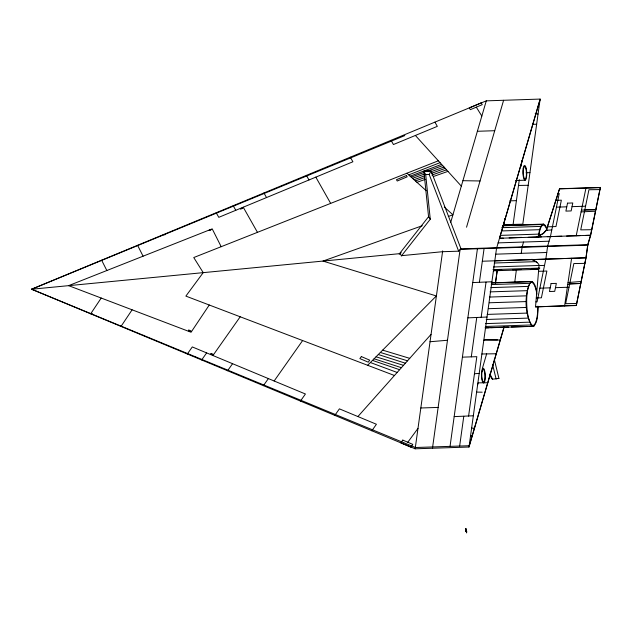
<?xml version="1.0" encoding="UTF-8"?>
<svg xmlns="http://www.w3.org/2000/svg" width="632" height="632" viewBox="0 0 632 632"><rect width="100%" height="100%" fill="white"/><g stroke="black" fill="none" stroke-linecap="round" stroke-linejoin="round"><path stroke-width="0.95" d="M465.895 530.596L465.792 530.153L466.132 531.417L465.934 530.801M465.958 530.912L465.808 528.952M466.708 531.796L465.91 529.031M465.61 529.103L465.713 530.351A6.944 1.635 86.7 0 1 465.792 530.769L465.91 531.267M466.598 532.397L466.613 532.918L466.542 532.16M465.816 528.763L465.5 528.439L465.839 529.592M465.768 529.442L465.658 528.755M466.527 532.089L466.503 532.018A1.912 0.45 86.7 0 0 466.424 531.733L466.195 530.919L466.748 531.812M538.116 306.315C537.642 312.951 538.33 320.787 533.85 326.215L532.341 326.365C524.489 314.325 524.078 294.362 530.675 281.659L532.183 281.509C535.193 283.839 535.857 287.931 536.663 291.439M466.108 530.477L466.155 530.027M466.108 530.24L466.092 529.671M559.589 188.699L546.348 230.301L543.433 233.492L536.694 237.04L543.37 233.303L546.293 230.111L559.589 188.699L600.4 187.546L590.644 235.262L587.879 244.71L586.038 257.809L576.281 305.533L535.525 306.868L539.041 265.59L544.531 265.408M538.504 236.755C538.985 232.544 539.349 227.891 542.161 224.51L543.662 224.115L545.187 225.261L546.625 227.852M504.154 326.949L468.999 447.029L415.153 448.799L442.669 250.888M450.047 446.366L477.429 248.779M479.396 282.362L484.08 248.558M471.29 356.859L476.741 317.564M459.654 446.05L463.777 416.291M481.149 317.422L486.04 282.141M468.589 416.132L476.828 356.677L462.411 357.151M468.999 447.029L496.626 247.72L496.649 248.147M495.417 283.065L497.155 270.528M503.775 222.733L503.514 224.66L522.798 224.186L540.131 99.082L486.284 100.851L31.608 289.211L415.153 448.799M513.121 224.344L519.307 179.709M521.163 166.311L521.961 160.567M514.709 282.536L516.399 269.722M521.242 253.329L522.135 246.883L523.549 242.048M547.644 246.046L545.851 258.946L537.089 301.82L535.889 301.859M600.345 187.356L590.588 235.072L587.768 244.718L585.975 257.627L576.281 305.533M432.47 448.23L460.112 249.348L587.792 245.145L587.879 244.71M495.504 282.994L497.329 270.322M503.783 225.466L504.763 218.64M564.605 305.912L571.597 258.291M576.21 235.736L585.959 188.02M466.542 227.212L503.601 100.283M450.719 222.345L486.284 100.851M540.131 99.082L496.736 247.712M503.356 238.138L499.501 238.264L539.87 100.37M477.61 384.73L478.155 382.85L487.817 382.747M482.295 368.725L486.648 353.841M504.099 326.744L469.268 445.734L415.422 447.511L31.6 289.235L404.812 135.58M547.644 246.014L550.464 236.4L559.225 193.526L558.024 193.566M458.571 250.975L429.199 174.479L431.103 170.995L426.869 170.822L423.898 171.233L428.559 216.705L430.266 219.217L401.32 256.039M101.215 298.043L90.676 313.812L92.58 313.891M121.004 326.428L132.112 309.806M209.263 305.011L191.061 332.242L68.659 285.656M187.309 354.015L192.294 346.936L305.422 394.005L300.445 401.075M201.648 359.979L206.625 352.901M212.921 355.524L240.2 316.782M227.575 370.763L232.56 363.692M263.394 385.662L268.379 378.592M274.146 380.993L302.625 340.545M334.81 415.374L339.4 408.857L376.419 424.254L371.829 430.779M407.798 442.25L417.981 428.393M399.171 254.08L428.559 216.705M357.91 416.551L431 334.439M367.634 365.288L436.333 295.95L322.992 261.071L422.294 225.719M460.941 248.874L458.65 251.18L442.463 251.71L401.62 255.66L399.59 253.645L401.225 252.642M68.667 285.625L212.202 228.847L221.184 246.685M438.347 160.789L193.755 257.54L203.212 272.621L185.871 296.108L394.455 375.495M408.738 174.89L440.046 162.661M410.152 176.17L441.586 164.36M411.227 177.142L424.198 172.394M427.904 171.035L442.724 165.616M414.047 179.685L424.135 176.028M431.474 173.365L445.228 168.373M412.538 178.319L424.578 174.013M431.063 171.699L444.035 167.061M415.414 180.926L424.578 177.671M431.909 175.064L446.563 169.85M448.278 216.476L452.923 214.825L444.288 207.027M416.954 182.316L425.154 179.417M433.362 176.525L447.946 171.375M489.445 374.349L491.72 378.663L492.62 379.184L498.924 378.426L494.279 359.308M470.406 435.938L472.278 435.851M400.554 253.574L31.6 289.235L33.575 289.258M429.989 341.738L447.48 340.261M526.069 172.852L529.948 172.576M568.034 282.543L581.1 281.485M567.773 284.297L580.8 283.436L569.748 283.61M532.737 124.259L536.639 124.283M477.373 131.282L494.69 130.713M461.076 249.055L431.103 170.995L423.898 171.233L425.692 174.598L429.199 174.479M515.578 180.515L525.263 180.199M518.509 185.453L528.186 185.287M559.644 188.889L600.4 187.546M509.676 200.873L516.407 200.652M555.962 200.352L561.358 200.178L555.97 226.548L547.462 226.833M556.437 207.162L566.77 206.822M572.031 206.648L585.572 206.206M584.829 209.816L595.881 209.642L581.448 210.116M581.084 211.878L595.462 211.214M502.661 225.466L543.662 224.115M503.112 225.798L542.161 224.51M501.729 227.694L540.779 226.406M501.547 230.941L539.617 229.685M551.783 229.93L546.348 230.301M500.686 235.373L538.756 234.117M509.139 237.948L521.605 237.348M528.234 237.316L541.513 236.882M547.296 236.692L561.753 236.218M566.572 236.06L580.058 235.61M585.832 235.42L590.644 235.262L499.501 238.264M498.04 242.886L549.058 241.211M460.396 248.913L587.768 244.695M495.733 254.175L546.751 252.492M482.319 261.229L586.038 257.809L494.896 260.811M494.185 263.023L536.165 261.64M493.497 266.965L539.38 265.456M492.984 269.627L539.846 268.079M494.058 270.441L501.871 270.18M512.607 269.825L521.392 269.54M531.157 269.216L538.97 268.956M493.529 270.796L538.44 269.319M538.614 271.302L546.878 271.025L541.403 297.806L536.299 297.972M472.744 282.575L491.909 281.761M491.183 282.86L532.183 281.509M491.625 282.946L530.675 281.659M491.198 284.582L529.268 283.326M490.969 287.615L528.068 286.399M539.878 288.176L550.203 287.837M555.473 287.663L569.005 287.22M490.053 291.881L527.151 290.665M489.492 297.056L526.59 295.831M489.31 302.775L526.409 301.559M576.218 305.343L535.525 306.868M488.552 308.692L526.63 307.444M487.201 314.404L527.23 313.085M467.854 317.857L487.019 317.035M486.198 319.492L528.178 318.109M485.471 323.616L529.403 322.17M485.913 326.46L530.817 324.982M485.036 327.818L488.939 327.692M490.898 327.629L508.468 327.052M511.399 326.957L527.017 326.436M529.948 326.341L533.85 326.215M485.479 327.905L532.341 326.365M483.954 340.293L500.339 339.969M481.845 353.999L496.31 353.746M474.458 373.749L479.206 373.401M496.223 378.513L498.924 378.426M420.809 407.988L438.126 407.419M454.171 416.607L473.329 415.785M471.567 428.117L474.506 428.235M476.457 392.109L482.184 392.188M462.916 180.689L480.043 180.973M163.19 234.701L165.078 234.748M142.603 335.41L144.491 335.458M484.215 339.463L497.495 339.882M193.274 356.495L195.177 356.567M535.186 113.491L538.053 114.076M382.644 350.144L409.726 358.352M380.346 352.459L407.522 360.817M376.048 356.803L403.5 365.336M378.299 354.528L405.396 363.203M374.089 358.779L401.415 367.682M372.493 360.39L399.606 369.712M370.376 362.523L397.157 372.461M537.39 262.549C523.723 255.265 539.554 261.909 539.041 265.59M406.897 173.231L426.308 190.769M415.374 135.453L461.321 186.124M465.91 528.834L466.108 529.553M476.299 107.156L481.829 116.067M434.927 122.126L437.32 126.361L393.436 144.538L391.042 140.312M350.302 157.186L352.901 161.776L218.783 217.337L216.191 212.747M315.818 177.134L330.67 203.386M306.386 175.38L308.985 179.97M263.923 192.973L266.522 197.563M243.241 207.201L257.461 232.339M233.184 205.7L235.783 210.298M489.895 374.01L492.62 379.184M137.586 245.303L143.077 256.197M101.634 260.202L106.84 270.528M466.147 531.425L466.542 532.594M599.981 189.576L588.929 189.75L580.729 229.874L591.781 229.7M584.9 263.378L573.848 263.552L565.64 303.668L576.692 303.494M492.676 364.846L496.136 379.074M425.692 174.598L430.266 219.217M537.84 306.204A21.488 5.538 88.1 0 1 530.517 323.394A21.488 5.538 88.1 0 1 527.823 288.998A21.488 5.538 88.1 0 1 536.9 294.212M538.804 236.313A21.488 5.538 88.1 0 1 547.13 230.451M551.08 283.555L549.453 291.51L554.722 291.336L556.342 283.381L551.08 283.555M567.52 203.148L565.893 211.104L571.154 210.93L572.782 202.975L567.52 203.148M188.834 330.078L188.462 330.599L190.611 331.524L190.99 331.002L188.834 330.078M211.112 353.414L210.717 353.967L212.581 354.765L212.976 354.22L211.112 353.414M361.346 356.574L359.892 358.605L368.251 362.183L369.704 360.161L361.346 356.574M402.797 440.101L400.83 442.842L410.832 447.132L412.799 444.391L402.797 440.101M481.213 102.874L469.307 107.89L470.35 109.66L482.248 104.651L481.213 102.874M242.617 207.841L240.397 208.773L240.61 209.129L242.83 208.197L242.617 207.841M211.475 229.479L208.916 230.562L211.475 229.479M406.416 175.514L396.469 179.701L397.236 181.013L407.182 176.826L406.416 175.514M481.623 371.837A7.394 1.904 88.1 0 0 483.583 383.024A7.394 1.904 88.1 0 0 484.934 372.027A7.394 1.904 88.1 0 0 481.623 371.837M482.066 371.426A6.241 1.604 88.1 0 0 483.219 381.72A6.241 1.604 88.1 0 0 484.855 373.741A6.241 1.604 88.1 0 0 482.066 371.426M523.517 168.649A6.241 1.604 88.1 0 0 524.678 178.935A6.241 1.604 88.1 0 0 526.306 170.956A6.241 1.604 88.1 0 0 523.517 168.649M523.209 168.207A7.394 1.904 88.1 0 0 524.765 180.152A7.394 1.904 88.1 0 0 526.535 170.19A7.394 1.904 88.1 0 0 523.209 168.207"/></g></svg>
